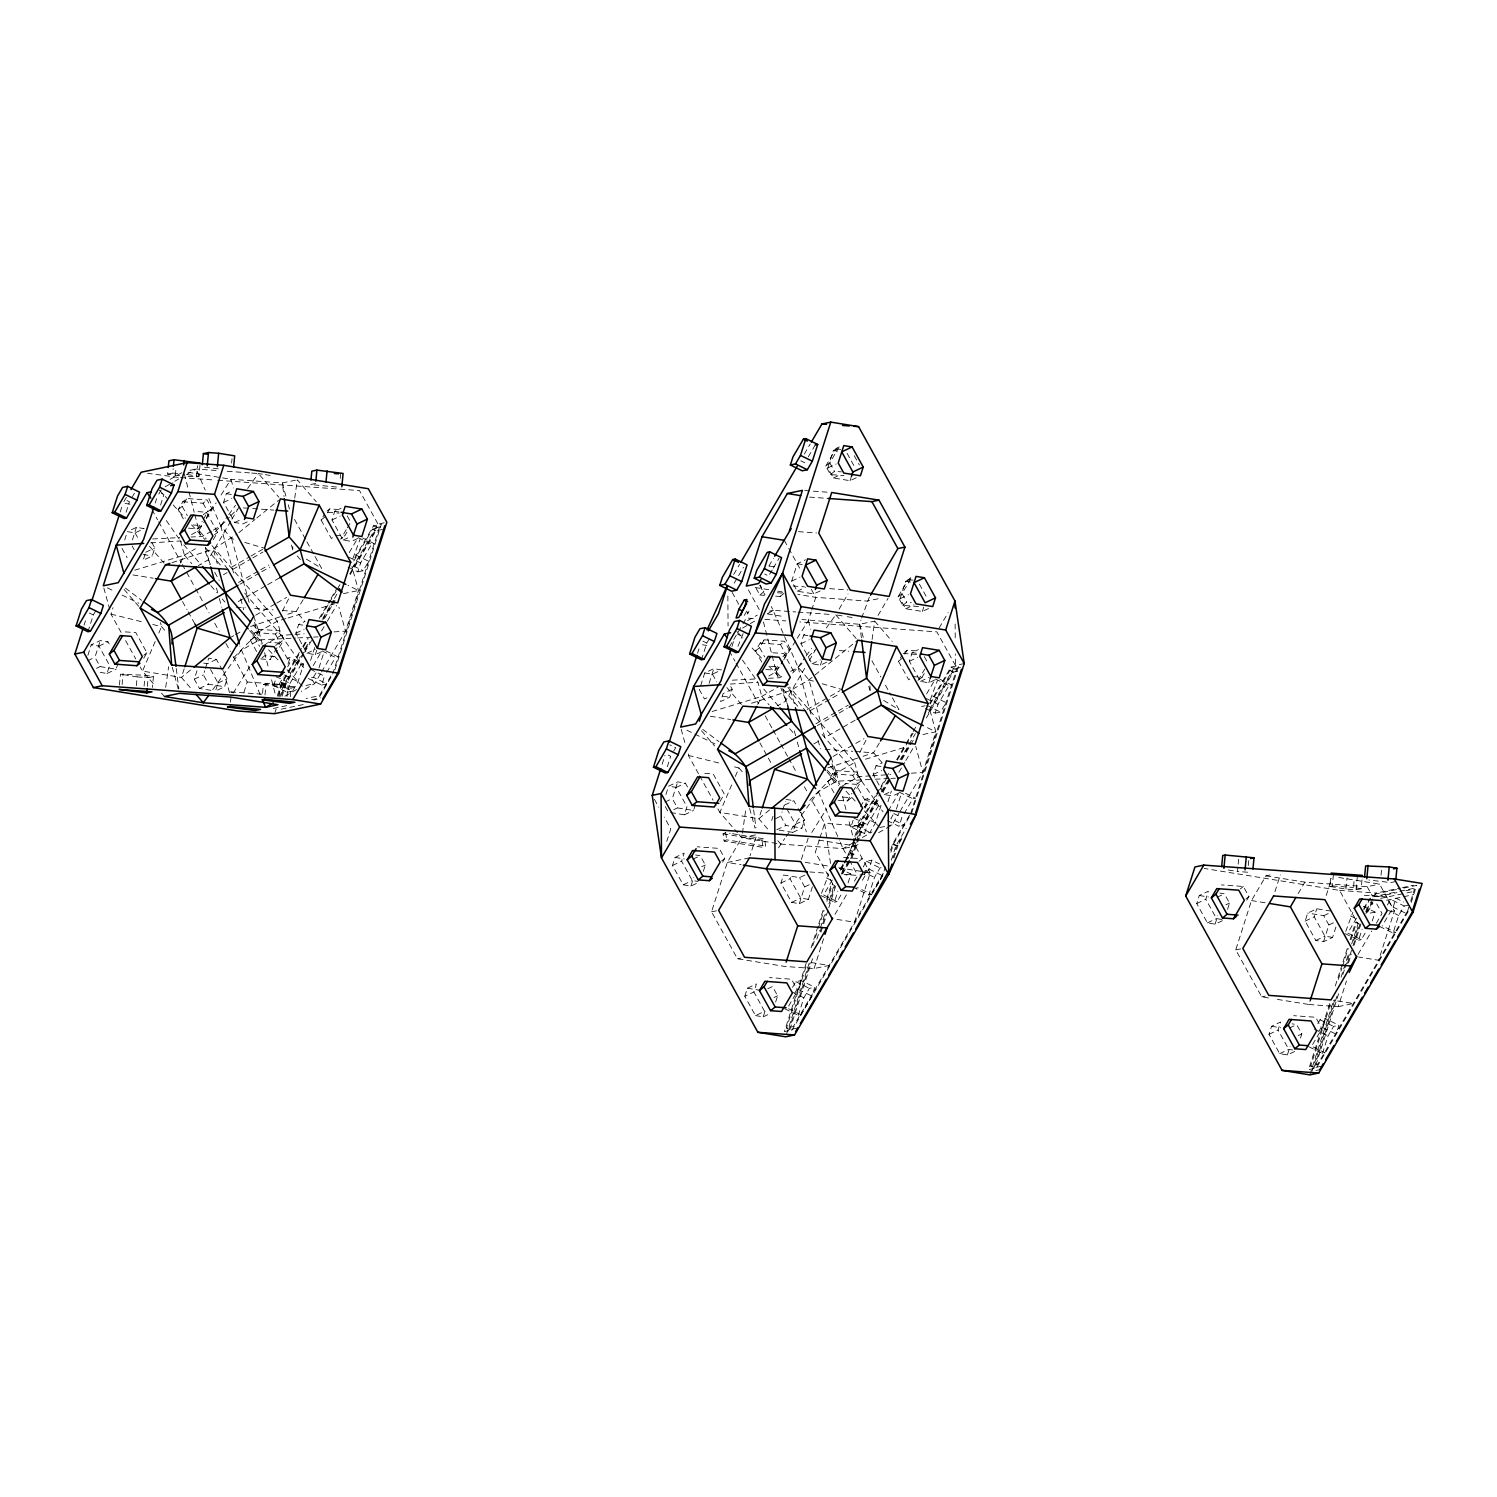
<?xml version="1.0" encoding="UTF-8"?>
<svg xmlns="http://www.w3.org/2000/svg" width="1497" height="1497" viewBox="0 0 1497 1497"><rect width="100%" height="100%" fill="white"/><g stroke="black" fill="none" stroke-linecap="round" stroke-linejoin="round"><path stroke-width="0.75" stroke-dasharray="5 3.75" d="M119.442 685.083L120.471 674.193L145.115 675.241L153.461 676.588L152.432 687.479M122.099 684.541L123.128 673.631M136.339 685.607L137.163 676.887L120.471 674.193M144.086 686.131L145.115 675.241M147.324 686.412L148.147 677.692L153.461 676.588M179.565 475.709L167.645 474.156L168.057 469.702M167.645 474.156L172.735 473.089L173.165 468.636M175.336 475.41L175.972 468.729M188.023 476.327L196.481 476.944L197.529 465.81M196.481 476.944L198.933 476.42L200.186 463.078M231.586 463.06L232.016 458.625M230.519 702.112L231.137 695.562M262.555 693.279L263.378 684.578L266.036 684.017L296.369 686.955L291.054 688.077L263.378 684.578M265.006 694.907L266.036 684.017M279.247 695.993L280.07 687.273M286.994 696.517L288.023 685.607M290.231 696.797L291.054 688.077M340.231 478.422L340.642 473.969M1247.637 872.227L1237.495 871.479L1238.768 858.137M1248.273 865.547L1248.91 858.866M1362.008 879.824L1361.166 888.731L1356.076 889.798L1345.915 889.068L1329.879 886.467L1330.721 877.56M1329.879 886.467L1332.33 885.943L1333.602 872.601M1345.915 889.068L1346.982 877.934M1361.166 888.731L1353.475 887.478L1354.317 878.589M1356.076 889.798L1357.33 876.437M1381.039 875.184L1381.675 868.522M165.699 687.329L168.618 666.764M294.722 498.127L297.323 479.845L316.297 501.813M742.418 833.211L745.993 808.062M872.096 639.425L874.697 621.143L859.652 624.286L801.905 619.515M84.057 625.185L85.479 620.75M120.209 511.974L122.324 505.331M87.949 631.734L93.282 614.986L96.295 609.859M126.085 512.236L129.434 501.776L125.467 499.83M87.874 655.33L91.205 644.851L100.299 640.566L107.99 641.801L110.142 645.675M124.681 540.024L127.357 531.641L135.048 532.895L144.142 528.591L136.433 527.356L129.172 530.78M118.057 663.171L116.13 669.196L100.093 666.595L94.947 657.314L100.299 640.566M132.428 539.912L136.433 527.356M121.126 632.445L110.984 614.107L113.042 607.688M155.258 502.973L156.624 498.688M160.572 505.05L163.903 494.571L159.954 492.644M100.168 672.378L107.036 673.482L109.599 665.454L98.914 646.105L91.205 644.851M145.097 554.246L143.169 560.271L152.264 555.986L154.827 547.939L151.627 542.139M247.192 521.892L243.038 523.856L234.692 522.509L223.577 502.393L226.346 493.673L232.578 490.735M184.168 668.841L181.418 677.43L191.635 689.256M210.89 690.323L199.419 688.47L194.292 679.17L196.968 670.806M205.388 668.598L208.719 658.137L216.429 659.391L227.114 678.721L224.55 686.767L208.513 684.166L203.386 674.885L204.715 670.693M210.553 669.477L218.038 683.025L215.456 691.071L224.55 686.767M243.917 692.363L247.211 681.996L231.53 653.609M273.614 685.607L276.458 676.719L290.006 683.362L287.162 692.25L273.614 685.607L278.966 684.485L292.514 691.127L298.053 681.678L303.666 664.107L290.119 657.464L287.424 658.025L300.972 664.668L303.666 664.107M321.556 651.7L315.324 654.638L306.979 653.291L295.863 633.175L298.633 624.474L304.864 621.517M357.689 538.49L351.458 541.427L343.112 540.08L331.997 519.964L334.785 511.263L341.017 508.306M277.394 695.618L281.492 682.782L301.571 648.557M288.023 664.05L290.119 657.464M277.974 696.76L282.521 682.557L298.876 654.676M274.587 713.676L276.589 707.463M279.883 697.097L283.869 684.653L300.336 656.547M281.473 695.132L284.879 684.428L303.779 652.243M282.016 696.404L285.908 684.223L303.442 654.339M310.571 660.458L314.669 647.583M315.324 654.638L316.709 650.297M318.992 667.849L323.895 652.467M352.918 558.418L360.047 539.257M321.649 685.046L327.001 683.923L313.453 677.28L308.101 678.403L321.649 685.046L324.475 676.176L310.927 669.533L321.892 650.821L335.459 657.464L338.154 656.902L324.606 650.259M348.109 567.101L357.783 571.835L360.627 562.966L371.593 544.253L374.287 543.692L360.74 537.049M334.972 669.552L381.379 524.175L373.558 525.803L353.498 560.009M662.142 764.275L664.986 755.405M697.583 653.291L698.987 648.856M667.325 766.763L670.675 756.284L666.708 754.357M701.457 659.821L706.809 643.074L709.821 637.947M665.922 794.533L668.598 786.168L677.673 781.864L685.364 783.118L687.516 786.992M721.517 669.908L713.807 668.654L704.731 672.958L699.38 689.705L704.507 698.987L708.156 697.265M695.431 804.469L693.504 810.495L677.467 807.893L672.321 798.612L677.673 781.864M709.129 683.306L713.807 668.654M698.5 773.743L688.358 755.424L689.724 751.138M666.783 841.333L670.768 828.889L664.219 817.063M731.958 646.423L734.017 639.986M737.946 646.348L744.29 630.761M670.675 812.572L684.41 814.798L686.973 806.752L676.288 787.403L670.506 786.468M696.348 883.492L690.903 886.074L683.212 884.821L672.509 865.472L675.072 857.444L684.166 853.14L681.603 861.187L692.288 880.517L698.07 881.452M732.201 689.256L723.126 693.541L720.544 701.588L729.638 697.284L732.201 689.256L730.068 685.383M690.903 886.074L693.579 877.691M820.15 590.959L813.919 593.897L797.246 591.203L791.688 581.135L797.246 563.714L805.554 559.784M856.284 477.749L850.053 480.687L833.38 477.992L827.822 467.925L833.38 450.503L839.611 447.566M703.328 871.31L705.33 865.023L700.203 855.741L695.618 854.993M811.299 962.552L829.095 965.434L814.069 968.559L784.746 966.444L737.478 958.772L711.543 911.823L727.299 862.478L741.782 837.777L756.808 834.652L750.072 855.76M850.053 480.687L851.456 476.327M826.643 662.217L820.412 665.173L812.066 663.826L800.951 643.691L803.721 634.99L807.875 633.025M797.246 638.265L808.361 620.563L811.056 612.123M811.73 610.009L815.771 597.34L811.262 589.2M761.543 810.158L758.792 818.728L769.028 830.573M820.412 665.173L821.797 660.813M771.666 820.487L773.013 816.295M798.069 808.436L804.488 820.038L801.924 828.084L785.888 825.483L780.76 816.183L782.089 812.01M782.763 809.914L785.438 801.531M779.095 830.143L792.849 832.369L795.412 824.323L786.842 808.848M861.393 637.778L859.652 624.286L861 620.057M861.673 617.943L869.345 597.172M744.795 996.254L747.359 988.226L756.453 983.922L753.889 991.968L764.574 1011.317L755.498 1015.602L744.795 996.254L753.889 991.968M812.422 886.785L808.417 899.341L799.323 903.645L791.632 902.392L780.929 883.043L783.511 875.015L799.548 877.616L804.993 875.034M808.417 899.341L800.708 898.106L790.023 878.758L791.314 874.735M801.363 859.484L808.118 838.376M819.308 839.892L815.322 852.317L833.866 885.85L828.197 903.608M819.963 837.815L824.604 823.294L811.149 798.968M755.498 1015.602L763.189 1016.856L765.192 1010.569M799.323 903.645L804.675 886.898L799.548 877.616M928.57 608.53L922.339 611.468L905.666 608.774L900.109 598.706L905.666 581.285L911.898 578.347M775.614 1002.092L777.617 995.804L772.489 986.523L765.229 989.966M821.535 893.316L828.664 874.154M806.191 963.282L784.391 1031.583L792.194 1029.955L883.099 874.978M811.112 947.863L818.129 925.838M818.84 923.63L823.051 910.419M826.569 899.398L831.49 883.978L834.877 885.644L829.263 903.271M800.951 1014.816L787.403 1008.155L798.369 989.461L801.213 980.591L814.761 987.234L811.917 996.104L800.951 1014.816L798.257 1015.378L784.69 1008.735M796.666 1028.252L789.855 1029.674L786.468 1028.009L807.014 963.656M812.684 945.898L817.643 930.367M818.354 928.159L824.024 910.401M826.849 901.531L832.519 883.773M860.401 806.808L864.798 799.323L867.493 798.762L881.041 805.405L875.427 822.994L869.907 832.426L864.536 833.548L850.988 826.905L853.122 820.244M786.393 1034.577L809.054 963.544M816.857 939.124L819.701 930.255M820.393 928.028L825.352 912.496M788.47 1031.04L810.27 962.739M820.113 931.901L825.745 914.274M922.339 611.468L923.743 607.108M789.855 1029.674L812.534 958.66M821.03 932.032L828.122 909.839M828.814 907.631L835.906 885.438M898.93 793.017L892.699 795.955L884.353 794.608L873.238 774.473L876.007 765.772L882.238 762.834M935.064 679.806L928.832 682.744L920.487 681.397L909.371 661.262L912.16 652.561L918.391 649.623M846.217 858.904L849.604 853.103L854.244 838.601M854.899 836.524L858.866 824.08L875.389 795.899M798.257 1015.378L803.87 997.788L809.409 988.357L814.761 987.234M820.843 895.524L834.39 902.167L837.89 891.164M864.686 807.557L867.493 798.762M844.963 862.553L850.633 852.897L853.945 842.53M878.589 791.988L859.896 823.874L854.6 840.453L861.243 825.951L880.068 793.84M814.069 968.559L824.304 936.486M855.947 842.549L849.716 858.848M856.602 840.472L861.243 825.951L824.604 823.294L826.905 838.938M850.726 858.623L858.286 838.189M858.941 836.112L862.253 825.745L877.598 799.585M851.756 858.417L859.315 837.964M859.97 835.906L863.282 825.539L878.477 799.623M848.069 882.893L850.895 874.023L839.274 868.316M864.536 833.548L867.381 824.679L878.346 805.966L881.041 805.405M887.946 801.774L891.37 791.052M862.403 880.273L868.99 869.046L871.834 860.176L879.562 863.975M928.832 682.744L930.217 678.384M868.878 894.963L871.572 894.401L858.024 887.758L855.33 888.32L868.878 894.963L874.491 877.392L880.03 867.942L885.382 866.819L882.538 875.708L872.676 892.53M896.366 809.147L901.288 793.766M930.292 699.717L937.421 680.555M890.528 850.371L892.511 844.158L910.625 813.283M890.883 852.242L893.541 843.952L909.914 815.809M887.403 820.655L899.023 826.363L901.868 817.474L890.247 811.786M925.483 708.399L935.157 713.152L938.001 704.264L948.967 685.57L951.662 685.008L938.114 678.366M891.276 860.326L895.898 845.824L906.097 828.459M892.961 858.043L896.928 845.599L901.456 837.89M893.971 857.837L897.957 845.393M910.625 813.601L956.677 669.047L949.865 670.45L930.011 704.32M911.654 813.077L958.772 665.473L950.951 667.101L929.693 703.328M1222.375 920.711L1215.096 924.136L1207.405 922.882L1196.721 903.552L1199.284 895.505L1208.36 891.22L1205.796 899.248L1216.5 918.597L1222.263 919.532M1215.096 924.136L1217.772 915.771M1227.54 909.371L1229.542 903.103L1224.396 893.803L1219.83 893.073M1268.446 997.938L1261.69 996.852L1235.736 949.903L1251.492 900.558L1265.975 875.857L1273.498 874.285M1274.939 891.707L1280.328 874.828M1294.662 1051.493L1287.383 1054.917L1279.692 1053.682L1269.007 1034.333L1271.571 1026.287L1280.646 1022.002L1278.082 1030.03L1288.786 1049.378L1292.622 1049.996M1335.96 926.942L1332.611 937.421L1323.535 941.707L1315.826 940.472L1305.141 921.123L1307.704 913.076L1316.799 908.791L1330.534 911.018M1332.611 937.421L1324.92 936.168L1314.216 916.819L1316.799 908.791M1326.248 895.449L1331.638 878.552M1287.383 1054.917L1290.058 1046.553M1323.535 941.707L1328.868 924.959L1323.741 915.677L1307.704 913.076M1277.446 999.397L1308.958 1004.506L1310.324 1000.221M1300.481 1038.076L1301.829 1033.884L1296.683 1024.603L1292.117 1023.854M1345.747 931.396L1352.876 912.216M1329.673 1003.57L1308.584 1069.644L1316.406 1068.016L1408.471 911.037M1335.305 985.943L1342.341 963.9M1343.034 961.71L1347.263 948.48M1350.069 939.686L1355.702 922.058L1359.089 923.724L1352.764 943.54M1308.902 1046.796L1322.45 1053.439L1325.163 1052.878L1311.597 1046.235L1322.581 1027.522L1325.406 1018.652L1338.954 1025.295L1336.84 1031.957M1320.859 1066.332L1314.067 1067.754L1310.68 1066.089L1330.515 1003.944M1338.299 979.543L1341.836 968.447M1342.547 966.22L1348.217 948.462M1351.061 939.592L1356.712 921.834M1309.875 1074.883L1333.266 1001.624M1341.05 977.204L1348.853 952.784M1351.697 943.915L1358.06 923.93L1339.534 890.397L1204.149 868.447M1311.971 1071.309L1335.174 998.611M1342.921 974.379L1344.325 969.981M1345.017 967.773L1349.938 952.354M1314.067 1067.754L1337.439 994.513M1347.356 963.45L1352.315 947.919M1353.026 945.692L1360.099 923.499M1338.636 993.727L1316.162 1064.18L1319.998 1063.375M1348.479 962.908L1351.286 954.113M1354.093 945.299L1361.129 923.293M1322.45 1053.439L1328.064 1035.849L1333.602 1026.418L1338.954 1025.295M1345.036 933.585L1358.584 940.228L1362.102 929.244M1308.958 1004.506L1338.262 1006.639L1346.458 980.965M1372.262 920.973L1375.088 912.085L1361.54 905.442M1384.426 922.077L1393.202 907.126L1396.027 898.256L1403.774 902.055M1338.748 877.485L1379.579 884.109L1394.399 910.925L1378.643 960.269L1358.64 957.032M1379.523 926.4L1393.071 933.043L1398.685 915.453L1404.223 906.022L1409.575 904.899M1408.864 907.107L1406.75 913.769L1393.202 907.126M1410.698 901.1L1414.571 888.937L1405.795 890.771M1411.203 902.485L1416.667 885.363L1398.685 889.124M155.22 641.483L142.496 671.124L155.651 686.337M158.85 633.006L161.564 626.663L160.46 622.621M731.677 784.896L719.87 812.422L737.403 832.706M735.308 776.438L738.938 767.961L732.351 766.333M841.408 869.327L843.298 865.21M844.252 863.133L853.683 842.474M180.351 563.115L184.412 555.125L195.415 548.8M282.372 611.188L290.493 595.188M757.725 704.432L761.786 696.423L778.309 686.936M859.765 752.504L867.867 736.487M126.422 497.322L123.035 503.104L131.586 504.489M132.428 496.648L134.449 493.224M158.757 494.104L162.163 488.321M183.308 518.879L178.18 509.598L182.784 501.757L186.807 498.52L207.11 499.998L211.807 508.512L206.23 517.999M178.18 509.598L182.204 506.36L186.807 498.52M188.454 528.16L197.754 528.834L202.207 521.237M203.311 519.347L207.765 511.749L211.807 508.512M143.675 658.324L146.931 652.767L135.815 632.632L124.812 631.846M213.21 539.762L217.552 532.352L206.436 512.236L195.433 511.431M230.763 521.162L207.952 560.046L198.296 565.585M231.904 519.216L238.734 507.558M256.623 651.513L250.467 640.379L255.07 632.539L259.093 629.301L279.396 630.78L284.093 639.294L276.29 652.58M346.911 532.183L344.684 535.982L335.384 535.308L331.361 538.546L321.088 519.983L324.531 514.089M250.467 640.379L254.509 637.142L259.093 629.301M327.413 512.816L329.714 508.905L338.734 509.56M303.105 599.717L296.2 611.506L285.347 615.08M260.74 658.942L270.04 659.634L273.371 653.927M274.494 652.018L280.051 642.531L284.093 639.294M346.219 529.713L340.661 539.219L344.684 535.982M347.341 527.823L350.672 522.116L345.975 513.621M349.269 552.58L358.045 537.61L371.593 544.253M287.667 666.839L289.838 663.134L278.723 643.018L267.72 642.213M278.966 684.485L283.401 676.925M302.75 646.554L307.465 638.508M319.273 618.373L329.883 600.26M331.08 598.257L336.975 588.19M303.554 646.704L308.232 638.732M321.088 616.82L328.086 604.863M329.265 602.861L336.264 590.922M337.443 588.92L340.942 582.951M353.797 561.019L372.491 529.152L379.302 527.73L332.54 674.492L318.262 699.08L313.752 700.016M305.051 648.519L308.588 642.512M322.697 618.429L333.288 600.372M334.467 598.351L336.825 594.346M352.132 568.261L378.03 524.1L386.862 522.266M304.958 650.222L309.673 642.176M322.66 620.039L334.467 599.904M349.811 573.744L376.963 527.468L384.766 525.821M304.602 652.336L312.779 638.396M324.475 618.467L334.991 600.54M350.167 574.642L375.878 530.817L382.689 529.395M290.006 683.362L300.972 664.668M321.556 630.967L326.159 623.108M327.319 621.143L336.544 605.424M357.783 571.835L363.153 570.713L368.674 561.281L355.126 554.639M313.453 677.28L316.784 671.629M320.433 673.912L314.726 683.624L301.196 691.408M321.556 671.966L345.508 631.154L358.475 590.51L351.926 566.558M326.683 672.434L335.459 657.464M330.931 675.933L319.329 695.712L306.137 698.463M733.68 574.474L739.555 564.444M804.301 454.078L810.176 444.029M734.185 583.175L743.466 567.344M808.286 456.828L815.247 444.965M825.745 466.091L835.775 448.988L839.817 445.75L829.787 462.854L825.745 466.091L830.461 474.605L843.99 475.578M768.915 565.997L773.462 558.213M744.29 615.398L747.546 609.84M772.153 570.039L768.653 575.989L764.705 574.043M773.313 568.074L779.114 558.175M729.338 646.985L741.801 625.765M742.924 623.837L746.329 618.036L755.611 618.71M673.669 751.157L675.671 747.733L669.758 744.832M775.614 596.162L780.124 596.48L782.426 592.569M761.711 662.048L755.555 650.896L760.158 643.074L764.181 639.818L784.484 641.296L789.181 649.81L781.378 663.115M755.555 650.896L759.597 647.658L764.181 639.818M765.828 669.477L775.128 670.151L778.459 664.443M782.912 656.846L789.181 649.81M719.963 801.475L724.305 794.065L713.19 773.949L702.187 773.144M839.106 609.148L848.032 593.935M804.712 668.298L785.326 701.345L777.598 705.779M809.278 660.533L816.108 648.856M722.564 862.178L724.735 858.473L719.178 848.406L697.19 846.815M878.028 615.454L888.058 598.351M918.522 606.528L902.747 605.387L898.032 596.873L908.061 579.769L912.103 576.532M898.032 596.873L902.073 593.635L910.981 578.441M778.477 847.882L784.746 838.488M833.997 792.83L827.841 781.677L832.444 773.855L836.467 770.618L856.771 772.078L861.467 780.592L853.664 793.897M924.285 673.482L922.058 677.28L912.758 676.607L908.735 679.844L898.462 661.281L901.905 655.405M827.841 781.677L831.883 778.44L836.467 770.618M904.787 654.114L907.088 650.203L918.372 651.027M939.124 628.029L948.181 612.591M879.338 742.999L873.574 752.823L862.721 756.397M838.114 800.259L847.414 800.932L851.868 793.335M852.972 791.426L857.444 783.829L861.467 780.592M918.035 680.536L924.716 669.122M926.643 693.878L935.419 678.927L948.967 685.57M865.041 808.155L867.212 804.45L856.097 784.334L845.094 783.53M850.988 826.905L856.34 825.783L861.879 816.352L875.427 822.994M876.568 793.897L884.839 779.806M886.018 777.785L889.555 771.76M896.647 759.69L904.899 745.6M906.097 743.579L911.991 733.511M913.17 731.509L916.707 725.465M879.749 790.004L887.946 776.045M897.283 760.12L914.817 730.237M881.246 791.838L889.48 777.785M900.071 759.728L915.378 733.642M929.506 709.559L955.404 665.417L955.329 653.908M882.332 791.539L889.405 779.45M901.213 759.335L910.663 743.223M928.365 713.04L954.338 668.766L962.159 667.138M883.155 791.67L890.154 779.712M901.849 759.784L913.526 739.855M926.381 717.942L953.252 672.116L960.064 670.693M832.313 879.993L823.537 894.944L837.085 901.606L842.568 892.249M840.547 868.541L845.075 860.831M840.435 870.262L843.84 864.48M898.93 772.284L904.693 762.46M905.853 760.495L913.918 746.741M841.782 872.358L848.574 860.775M841.67 874.061L849.604 860.569M842.699 873.855L850.614 860.345M935.157 713.152L940.528 712.029L946.067 702.598L932.5 695.937M888.301 810.831L898.181 794.009M893.054 814.817L890.827 818.597L904.375 825.24L899.023 826.363M835.027 914.311L846.423 894.888M854.394 881.265L857.818 875.446L844.083 874.435M792.531 987.365L795.843 981.695L801.213 980.591M863.151 866.969L866.464 861.299L871.834 860.176M886.299 828.271L892.1 824.941L898.948 813.264M900.071 811.337L922.882 772.452L935.85 731.808L929.899 710.046M794.851 992.96L797.022 989.255L791.464 979.206L769.477 977.597M864.387 874.416L867.642 868.859L864.574 871.329M904.057 813.732L912.833 798.78L915.528 798.219L901.98 791.576M899.079 843.466L902.466 837.665M883.249 873.181L793.279 1026.586L786.468 1028.009M1246.758 900.258L1248.928 896.553L1243.371 886.486L1221.384 884.895M1298.217 893.559L1304.897 882.163L1367.191 886.692L1379.579 884.109M1356.525 918.054L1347.749 933.024L1361.297 939.667L1365.676 932.182M1363.711 908.398L1369.437 898.649M1363.692 909.97L1370.653 898.088M1365.994 910.419L1372.786 898.836M1373.909 896.909L1376.173 893.054L1400.256 888.039M1365.956 912.01L1371.664 902.261M1365.919 913.6L1372.88 901.737M1367.584 912.291L1372.955 903.103M1358.078 954.338L1371.757 931.003M1376.323 923.237L1382.03 913.507L1376.735 903.926M1317.828 1023.555L1320.055 1019.775L1325.406 1018.652M1387.345 905.03L1390.676 899.36L1404.223 906.022M1319.044 1031.04L1321.215 1027.335L1315.657 1017.268L1293.67 1015.677M1407.461 911.261L1317.472 1064.666L1310.68 1066.089M191.541 534.635L198.895 530.425L205.07 520.582M206.305 518.617L216.167 502.861M221.107 495.002L230.987 479.246L282.278 482.97L295.433 480.238M233.195 693.13L250.486 665.566M768.915 675.952L776.269 671.723L782.444 661.88M783.68 659.915L796.011 640.248M811.804 832.463L826.625 808.848M213.341 530.088L220.677 525.877L227.413 516.521M228.76 514.65L235.497 505.312M247.623 488.49L258.401 473.539L262.967 474.268M212.742 689.705L241.036 650.447L259.393 639.893L295.527 638.021M790.715 671.405L798.051 667.175L804.787 657.838M806.135 655.967L811.524 648.482M826.344 627.935L835.775 614.837L844.926 616.334M786.093 836.617L818.41 791.745L836.767 781.209L872.901 779.338M215.287 531.697L229.359 517.213M230.912 515.604L237.181 509.167M233.925 657.501L258.944 631.734L277.319 621.199L285.946 618.579M792.662 673.014L802.036 663.339M808.286 656.902L814.555 650.465M809.746 800.408L836.318 773.051L854.693 762.497L789.462 687.011M172.024 562.666L213.266 549.1L237.031 534.148M238.846 532.67L255.07 519.459M256.866 517.981L278.498 500.354M190.437 670.076L181.418 677.43L142.496 671.124L140.25 667.044M751.569 703.253L790.641 690.398L809.016 679.863L857.669 640.192M769.608 809.914L758.792 818.728L719.87 812.422L714.256 802.242M182.784 501.757L203.068 503.235L207.11 499.998M203.349 514.706L206.436 512.236M197.754 528.834L201.777 525.597L192.477 524.923M214.483 534.822L217.552 532.352M143.862 655.237L146.931 652.767M327.02 511.057L329.714 508.905M321.088 519.983L325.13 516.727M255.07 632.539L275.354 634.017L279.396 630.78M275.635 645.488L278.723 643.018M262.069 657.875L264.763 655.705L274.063 656.378L270.04 659.634M830.461 474.605L834.484 471.368L841.258 471.854M756.06 588.19L759.84 595.001L763.863 591.764L760.102 584.953M780.124 596.48L784.166 593.242M760.158 643.074L780.442 644.533L784.484 641.296M775.128 670.151L779.151 666.913L769.851 666.24M902.747 605.387L906.77 602.15L911.28 602.468M904.413 652.374L907.088 650.203M898.462 661.281L902.504 658.044M919.383 679.451L922.058 677.28M721.666 860.943L724.735 858.473M832.444 773.855L852.729 775.315L856.771 772.078M847.414 800.932L851.437 797.695L842.137 797.022M864.143 806.92L867.212 804.45M859.016 861.262L862.085 858.791L840.098 857.201M1240.302 888.956L1243.371 886.486M1245.86 899.023L1248.928 896.553M170.19 479.358L181.792 472.696M165.175 486.768L172.904 482.333M174.831 481.229L178.704 479.003M186.433 474.568L196.107 469.01L218.337 470.619M211.507 531.154L202.32 536.431L191.036 537.011M231.679 567.101L249.082 557.109M251.009 556.005L262.611 549.343M223.446 574.736L227.114 572.64M232.634 569.478L250.804 559.036M252.825 557.876L262.929 552.056M238.528 582.464L258.719 570.862M260.74 569.702L268.824 565.061M239.913 584.26L259.748 572.864M261.769 571.704L269.834 567.064M238.266 601.569L265.643 585.851M267.664 584.691L279.789 577.73M255.688 615.173L275.018 604.058M276.964 602.954L286.619 597.397M230.089 637.759L233.757 635.664M235.59 634.597L241.111 631.435M262.817 645.899L281.193 635.346L292.682 634.597M284.954 696.199L296.537 689.537M747.564 620.675L757.239 615.117M742.549 628.085L748.35 624.754M750.278 623.631L756.079 620.301M767.68 613.639L773.481 610.308L795.73 611.936M768.41 678.309L779.694 677.729L783.361 675.615M807.126 709.522L828.384 697.321M830.311 696.199L839.985 690.66M810.008 710.776L840.304 693.373M815.902 723.762L836.112 712.16M838.133 711L848.219 705.199M817.287 725.558L837.122 714.163M839.143 713.002L847.208 708.362M813.807 743.934L819.327 740.772M855.143 720.207L824.828 737.609L809.016 679.863L798.051 667.175L771.348 606.491M833.062 756.472L863.994 738.713M842.044 786.15L858.567 776.662L870.056 775.895M738.863 834.409L741.782 837.777L780.704 844.083L842.998 848.612L854.6 841.95M862.328 837.515L871.984 831.958M840.266 842.287L842.998 848.612L855.367 846.03L859.241 843.803M878.571 832.706L884.371 829.375M223.577 502.393L231.885 498.464M145.752 552.243L154.827 547.939M234.692 522.509L240.923 519.571M331.997 519.964L340.306 516.035M98.914 646.105L107.99 641.801M87.687 660.738L94.947 657.314M343.112 540.08L349.344 537.142M96.444 668.317L100.093 666.595M107.036 673.482L116.13 669.196M216.429 659.391L207.334 663.676L203.48 663.059M194.292 679.17L203.386 674.885M295.863 633.175L304.172 629.245M199.419 688.47L208.513 684.166M218.038 683.025L227.114 678.721M306.979 653.291L315.287 649.361M827.822 467.925L836.131 463.995M833.38 477.992L839.611 475.036M791.688 581.135L799.997 577.206M797.246 591.203L805.554 587.273M704.731 672.958L712.422 674.193L719.701 670.768M800.951 643.691L809.259 639.762M900.109 598.706L908.417 594.777M905.666 608.774L913.975 604.844M812.066 663.826L820.375 659.896M909.371 661.262L917.68 657.351M676.288 787.403L685.364 783.118M665.061 802.055L672.321 798.612M920.487 681.397L928.795 677.467M673.818 809.615L677.467 807.893M684.41 814.798L693.504 810.495M732.52 833.735L764.574 838.919L765.641 846.142L763.04 847.377L724.118 841.071L723.051 833.848L725.652 832.613L730.218 833.361M784.709 804.993L793.803 800.689L797.003 806.49M672.509 865.472L681.603 861.187M724.118 841.071L726.719 839.836L765.641 846.142M775.296 818.765L780.76 816.183M692.943 859.184L700.203 855.741M873.238 774.473L881.546 770.562M776.793 829.768L785.888 825.483M701.7 866.744L705.33 865.023M723.051 833.848L761.973 840.154L764.574 838.919M795.412 824.323L804.488 820.038M792.849 832.369L801.924 828.084M683.212 884.821L692.288 880.517M884.353 794.608L890.584 791.651M780.929 883.043L790.023 878.758M804.675 886.898L810.12 884.315M791.632 902.392L800.708 898.106M773.986 997.526L777.617 995.804M763.189 1016.856L768.635 1014.274M1196.721 903.552L1205.796 899.248M1217.136 897.246L1224.396 893.803M1225.893 904.806L1229.542 903.103M1207.405 922.882L1216.5 918.597M1305.141 921.123L1314.216 916.819M1323.741 915.677L1329.186 913.095M1328.868 924.959L1334.332 922.395M1315.826 940.472L1324.92 936.168M1269.007 1034.333L1278.082 1030.03M1289.422 1028.027L1296.683 1024.603M1298.18 1035.606L1301.829 1033.884M1279.692 1053.682L1288.786 1049.378M250.617 626.495L283.176 615.791M827.991 767.811L860.55 757.108M134.749 570.189L184.412 555.125L191.747 563.602M288.098 617.924L337.761 602.842M712.142 711.505L761.786 696.423L769.121 704.919M865.472 759.222L906.49 746.778M189.913 470.301L196.107 469.01L205.201 490.062M315.642 483.475L310.553 484.541L339.389 487.311M343.449 593.635L358.475 590.51L348.015 585.364M287.162 692.25L292.514 691.127M311.732 699.679L320.508 697.845M273.296 708.455L286.788 705.63M281.174 709.166L303.666 704.488M769.346 611.169L773.481 610.308M878.121 598.763L867.081 601.064L815.771 597.34L797.826 594.421M964.236 663.564L955.404 665.417L936.86 631.884L799.772 621.929M921.609 706.509L925.183 705.761M922.975 734.503L935.85 731.808L925.389 726.681M879.712 827.523L892.1 824.941M749.398 857.875L727.299 862.478L741.034 864.705M850.895 874.023L845.543 875.146L841.67 873.238M859.877 875.015L870.206 872.863L855.367 846.03L848.369 818.878M711.543 911.823L718.616 910.344M834.39 902.167L837.085 901.606M737.478 958.772L741.015 958.043M1395.653 881.546L1390.545 882.594L1368.95 880.011M1402.446 887.571L1413.393 885.288M1396.439 889.592L1371.72 894.738L1375.107 896.404L1397.58 891.725M1399.826 891.239L1415.563 887.964M1377.24 896.722L1397 892.605M1380.627 898.387L1404.785 893.335M1406.993 892.886L1413.58 891.501M1386.521 900.277L1413.617 894.626M1375.088 912.085L1369.736 913.207L1365.863 911.299M1390.283 911.785L1394.399 910.925M1235.736 949.903L1242.809 948.424M1358.584 940.228L1361.297 939.667M1393.071 933.043L1395.784 932.481L1382.218 925.82M1261.69 996.852L1265.227 996.104M1338.262 1006.639L1353.288 1003.495L1333.284 1000.258M1315.882 1070.486L1319.793 1069.681M150.673 542.924L180.519 540.96L201.066 564.743M294.965 634.447L304.153 633.849M334.018 631.902L345.508 631.154L338.94 607.202M730.33 684.073L757.912 682.276L761.786 696.423M872.339 775.745L890.715 774.548M911.392 773.201L922.882 772.452L915.734 746.329M152.657 538.976L179.734 537.591M297.772 637.909L311.32 637.217M313.584 637.104L318.094 636.861M732.276 680.181L754.862 679.002M875.146 779.226L888.694 778.515M890.958 778.403L895.468 778.178M835.775 448.988L842.755 449.493M804.656 490.529L827.205 492.176M809.615 497.098L828.066 498.445M218.281 468.823L202.114 466.952M227.245 471.274L249.494 472.884M251.721 473.052L258.401 473.539L278.835 497.191M172.735 473.089L178.835 473.539M178.237 477.412L147.567 473.277M180.557 477.58L215.418 480.107M217.739 480.275L359.486 490.567L378.03 524.1M798.444 531.66L816.483 532.969M327.937 512.311L339.22 513.115M243.393 507.895L250.392 508.4M252.731 508.568L273.708 510.103M769.196 566.165L776.157 566.671M908.061 579.769L915.041 580.275M792.998 585.982L804.45 586.824M829.637 588.639L847.957 589.968M777.392 592.756L781.902 593.074M759.84 595.001L764.349 595.338M797.938 612.086L831.322 614.519M764.911 619.402L785.831 620.918M903.065 653.441L916.594 654.432M839.424 650.559L848.762 651.232M236.208 607.164L245.433 607.819M254.658 608.493L273.128 609.84M282.353 610.514L296.2 611.506L304.958 621.648M772.808 652.748L783.81 653.534L794.926 673.669M247.211 681.996L283.869 684.653M137.163 676.887L148.147 677.692M825.128 749.305L852.803 751.307M855.124 751.475L873.574 752.823L882.332 762.965M1332.33 885.943L1353.475 887.478M1339.534 890.397L1376.173 893.054M1364.291 895.262L1386.278 896.871L1391.836 906.92M809.727 871.946L828.047 873.275M833.38 450.503L837.553 451.177M265.268 474.643L272.136 475.765M797.246 563.714L803.496 564.725M905.666 581.285L911.916 582.296M188.023 472.285L230.987 479.246L233.364 487.966M187.462 474.568L198.933 476.42M226.346 493.673L232.615 494.702M334.785 511.263L338.94 511.937M755.237 587.516L768.691 589.706M777.654 591.165L782.145 591.895M847.208 616.689L854.076 617.812M767.549 613.938L784.727 616.727M803.721 634.99L807.893 635.664M912.16 652.561L916.332 653.235M702.542 644.758L706.827 645.45M143.094 554.508L152.264 555.986M132.971 574.942L153.218 578.216M298.633 624.474L302.806 625.147M722.77 696.18L729.638 697.284M710.345 716.24L730.592 719.514M876.007 765.772L882.276 766.782M261.881 694.159L228.91 691.764L233.083 692.437M1265.975 875.857L1304.897 882.163M1228.326 870L1237.495 871.479M786.093 799.435L793.803 800.689M1251.492 900.558L1265.227 902.785M1199.284 895.505L1208.435 896.984M818.859 840.116L855.367 846.03M805.18 862.328L829.843 866.314M838.807 867.773L870.206 872.863L854.45 922.208L834.428 918.971M675.072 857.444L684.241 858.922M1271.571 1026.287L1280.74 1027.784M747.359 988.226L758.829 990.078M688.358 755.424L721.348 763.601M110.984 614.107L143.974 622.303M152.769 624.474L161.564 626.663L167.046 633.006M809.016 679.863L813.395 681.154M822.171 683.736L841.913 689.537M208.85 498.501L220.677 525.877L231.623 538.546L236.021 539.837M244.797 542.419L264.539 548.239M800.839 460.833L804.806 462.779M950.951 667.101L954.338 668.766M949.865 670.45L953.252 672.116M1387.064 909.764L1398.685 915.453M926.381 698.575L938.001 704.264M926.961 705.386L940.528 712.029M1350.65 915.996L1354.523 917.904M737.329 633.942L741.296 635.888M702.86 641.146L706.809 643.074M373.558 525.803L376.963 527.468M372.491 529.152L375.878 530.817M899.285 792.138L912.833 798.78M1320.055 1019.775L1333.602 1026.418M864.798 799.323L878.346 805.966M1322.581 1027.522L1336.129 1034.184M1314.516 1029.206L1328.064 1035.849M349.007 557.258L360.627 562.966M353.46 565.978L363.153 570.713M686.898 730.199L716.221 744.57M853.833 818.036L867.381 824.679M859.896 823.874L863.282 825.539M858.866 824.08L862.253 825.745M856.34 825.783L869.907 832.426M893.541 843.952L896.928 845.599M892.511 844.158L895.898 845.824M850.633 852.897L854.02 854.562M866.464 861.299L880.03 867.942M849.604 853.103L852.991 854.768M868.99 869.046L882.538 875.708M860.925 870.73L874.491 877.392M826.456 877.934L832.257 880.779M107.428 587.872L113.716 590.941M122.08 595.058L138.847 603.272M284.505 675.035L298.053 681.678M282.521 682.557L285.908 684.223M281.492 682.782L284.879 684.428M89.333 613.04L93.282 614.986M795.843 981.695L809.409 988.357M798.369 989.461L811.917 996.104M792.25 992.099L803.87 997.788M883.735 700.446L898.93 709.597L892.175 697.377M306.361 559.13L321.556 568.299L314.8 556.079M702.804 729.413L718.934 741.614M125.43 588.096L141.56 600.297M736.749 631.416L742.886 638.021M752.093 647.958L762.815 659.541M768.953 666.146L779.694 677.729M827.186 770.113L839.836 784.503M845.973 791.127L855.18 801.045M864.387 810.981L878.196 825.857M159.374 490.099L167.046 498.37M173.184 504.994L185.441 518.224M191.579 524.848L205.052 539.594M251.178 630.387L262.462 643.205M268.599 649.81L279.34 661.393M287.012 669.664L302.338 686.206L314.726 683.624L310.852 678.066M874.697 621.143L892.212 641.427M835.775 614.837L856.209 638.508M772.19 655.892L776.269 671.723L782.126 678.515M787.909 687.235L805.18 710.626M783.081 689.275L797.751 706.247M822.096 734.428L858.567 776.662L883.062 811.935M763.769 689.069L778.44 706.041M830.461 766.258L836.318 773.051L839.087 783.156M789.649 728.683L795.525 735.476L793.859 729.413M826.999 771.928L838.732 785.495M726.831 687.516L741.427 704.413M738.938 767.961L743.055 772.714M701.475 730.742L714.63 745.955M777.785 840.715L780.704 844.083M297.173 555.892L302.656 562.217M194.816 514.575L198.895 530.425L206.23 538.901M212.087 545.694L277.319 621.199L281.193 635.346L305.687 670.637M205.707 547.977L220.377 564.949M244.722 593.13L281.193 635.346M253.087 624.96L258.944 631.734L262.274 643.878M210.815 585.683L216.672 592.475M222.248 598.931L224.98 602.093M249.625 630.611L261.357 644.197M149.457 546.218L164.052 563.115M124.101 589.425L138.716 606.341M161.489 693.092L164.408 696.479M227.806 569.328L213.266 549.1L217.458 564.35M742.418 659.99L757.912 682.276M166.335 520.544L179.228 539.107M1367.191 886.692L1372.487 896.273M854.244 455.706L859.372 465.006M847.134 453.385L855.348 468.243M919.42 584.167L927.635 599.025M829.787 462.854L834.484 471.368M902.073 593.635L906.77 602.15M924.285 656.622L927.111 661.73M871.909 660.738L880.91 677.018M885.419 685.158L891.052 695.338M784.26 540.323L787.647 546.442M788.769 548.463L801.138 570.862M759.709 585.402L765.004 594.983M780.442 644.533L785.158 653.048M852.729 775.315L857.444 783.829M748.388 589.912L760.046 610.982M732.145 592.4L738.695 604.227M759.597 647.658L764.724 656.94M831.883 778.44L835.981 785.869M788.713 707.463L780.891 688.096M842.998 848.612L848.294 858.193M849.342 860.101L856.771 873.518M729.338 650.952L734.933 661.075M736.056 663.115L758.474 703.665M765.192 715.828L771.928 727.991M773.051 730.031L779.769 742.194M780.891 744.215L787.609 756.378M788.732 758.418L796.572 772.602M804.413 786.804L806.658 790.846M759.877 742.849L772.302 765.304M712.422 674.193L716.707 681.94M699.623 775.783L713.133 800.221M665.304 806.621L668.373 812.197M654.414 799.304L658.774 807.201M294.535 519.422L305.8 539.781M306.922 541.82L313.678 554.04M203.068 503.235L207.765 511.749M275.354 634.017L280.051 642.531M182.204 506.36L187.35 515.642M254.509 637.142L259.636 646.423M210.216 564.126L204.247 548.987M214.726 572.284L219.236 580.443M151.964 509.635L157.559 519.777M158.682 521.798L181.1 562.348M182.222 564.388L185.572 570.469M186.695 572.49L194.554 586.693M195.658 588.714L203.517 602.917M204.64 604.938L209.112 613.04M214.726 623.182L219.198 631.304M225.935 643.467L230.407 651.569M182.503 601.551L187.013 609.709M188.154 611.749L194.928 624.006M135.048 532.895L138.267 538.695M132.11 545.956L134.169 549.661M122.006 548.389L127.133 557.67M125.617 640.585L135.74 658.905M818.41 791.745L839.349 840.191M260.16 694.664L239.838 646.086M831.134 757.576L836.318 773.051M253.76 616.277L258.944 631.734M859.652 624.286L863.245 637.348M868.784 686.375L869.888 690.416M854.693 762.497L858.567 776.662M808.361 620.563L810.738 629.264M831.995 763.769L836.767 781.209M798.051 667.175L811.112 714.817M818.054 740.192L820.45 748.912M790.641 690.398L794.832 705.667M782.688 688.62L788.058 708.249M797.302 742.007L799.099 748.556M776.269 671.723L778.477 679.806M800.951 812.235L806.322 831.845M749.641 808.511L755.012 828.122M681.21 729.301L685.383 744.533M285.871 496.05L282.278 482.97L284.018 496.48M288.247 504.751L289.445 509.111M291.41 545.058L293.075 551.139L292.738 546.704M231.623 538.546L249.25 602.842M254.621 622.453L259.393 639.893M220.677 525.877L234.281 575.54M240.68 598.875L243.674 609.784M205.295 547.322L210.085 564.762M216.485 588.096L218.132 594.178M219.329 598.519L221.724 607.239M198.895 530.425L200.561 536.487M223.577 670.937L229.546 692.699M180.519 540.96L184.412 555.125M172.267 667.213L178.237 688.976M103.836 587.984L109.805 609.766M842.53 796.254L846.03 809.821M763.433 621.947L771.591 653.628M264.576 652.673L268.655 668.523M271.575 679.825L275.654 695.675M184.299 473.857L188.397 489.687M188.978 491.952L194.217 512.311M827.242 841.164L830.554 863.507M761.973 840.154L763.04 847.377M725.652 832.613L726.719 839.836M753.646 809.896L755.948 827.897M176.272 668.579L178.854 688.845M869.944 685.794L870.281 690.229M955.123 624.006L955.236 640.117M727.86 596.012L728.066 625.914M747.677 612.198C745.955 618.71 751.981 605.013 747.677 612.198"/><path stroke-width="1.5" d="M146.706 692.943L152.02 691.839L119.03 689.443L146.706 692.943L147.118 688.583M168.263 467.476L168.899 460.795L174.008 459.747L200.186 463.078M173.371 466.409L174.008 459.747M183.738 464.931L184.15 460.477M202.338 464.744L203.386 453.61L208.495 452.543L218.637 453.273L234.673 455.874L233.626 467.008M207.222 465.904L208.495 452.543M217.364 466.634L218.637 453.273M310.964 480.088L311.806 471.181L316.915 470.114L343.094 473.464L341.84 486.806M315.867 481.248L316.915 470.114M326.009 481.978L327.057 470.863M1221.664 866.669L1222.731 855.536L1225.164 855.03L1253.999 857.8L1252.952 868.934M1223.91 868.372L1225.164 855.03M1245.055 869.907L1246.309 856.565M1364.572 877.036L1365.638 865.921L1389.216 866.931L1396.926 868.185L1395.859 879.319M1366.817 878.758L1368.071 865.397M1387.962 880.292L1389.216 866.931M171.874 643.897C174.681 624.848 157.335 611.337 143.356 601.663M294.385 500.41L289.202 536.974L300.149 549.661L304.022 563.808L341.653 592.288M749.249 785.214C752.055 766.165 734.709 752.635 720.731 742.961M871.759 641.726L866.576 678.291L877.523 690.959L881.396 705.106L919.027 733.586M76.085 625.914L81.437 609.167L86.452 600.615L91.542 599.548L103.405 605.368L100.842 613.414L90.4 631.21L87.949 631.734L76.085 625.914L78.536 625.409L90.4 631.21M112.219 512.704L117.571 495.956L122.586 487.404L127.694 486.338L139.539 492.157L136.976 500.185L126.534 517.999L124.083 518.523L112.219 512.704L114.67 512.199L126.534 517.999M78.536 625.409L88.978 607.595L91.542 599.548M114.67 512.199L125.112 494.384L127.694 486.338M130.95 489.594L141.148 472.229L187.125 462.629L223.764 465.305L368.337 488.733L386.862 522.266L338.678 673.22L320.564 704.077L274.587 713.676L237.948 711.019L93.394 687.591L74.85 654.058L83.345 627.411M91.86 600.784L118.787 516.428M146.706 505.499L152.058 488.752L157.073 480.219L162.163 479.152L174.026 484.953L171.463 493L161.021 510.814L158.57 511.319L146.706 505.499L149.157 504.994L161.021 510.814M149.157 504.994L159.599 487.18L162.163 479.152M153.892 507.277L143.618 539.444L118.263 582.67L103.237 585.814L116.205 545.17L146.987 492.681L151.122 491.821M74.85 654.058L83.682 652.205L177.862 491.671L187.125 462.629M338.678 673.22L310.871 668.71L214.501 494.328L223.764 465.305M184.842 666.708L197.174 628.085L224.232 612.535M244.423 519.515L248.596 506.454L243.038 496.386L234.692 495.039M258.981 501.532L253.423 518.954L245.078 517.606L233.962 497.491L236.732 488.771L253.423 491.484L258.981 501.532L248.596 506.454M317.401 648.107L320.882 637.235L315.324 627.168L306.979 625.821M352.843 537.086L357.016 524.025L351.458 513.958L341.035 512.273M350.728 562.198L337.761 602.842L290.493 595.188L264.539 548.239L280.295 498.894L319.217 505.2L350.728 562.198L300.149 549.661L273.876 564.743M331.267 632.314L325.71 649.735L317.364 648.388L306.249 628.272L309.018 619.552L325.71 622.265L331.267 632.314L320.882 637.235M367.401 519.103L361.844 536.525L353.498 535.178L342.383 515.062L345.171 506.342L361.844 509.055L367.401 519.103L357.016 524.025M384.766 525.821L337.667 673.425L322.791 698.781M653.459 767.212L658.811 750.465L663.826 741.932L668.916 740.865L680.779 746.666L678.216 754.713L667.774 772.527L665.323 773.032L653.459 767.212L655.911 766.707L667.774 772.527M689.593 654.002L694.945 637.254L699.96 628.721L705.068 627.655L716.913 633.456L714.35 641.502L703.908 659.316L701.457 659.821L689.593 654.002L692.044 653.497L703.908 659.316M655.911 766.707L666.352 748.893L668.916 740.865M692.044 653.497L702.505 635.682L705.068 627.655M811.355 442.027L821.947 423.969L830.798 422.117L858.586 426.626L954.974 601.008L964.236 663.564L916.052 814.518L888.675 874.416L794.514 1034.97L785.682 1036.803L757.875 1032.294L661.487 857.912L652.224 795.356L660.738 768.728M669.234 742.082L696.872 655.518M719.758 585.402L722.321 577.355L732.763 559.541L735.214 559.036L747.078 564.856L741.726 581.603L736.711 590.155L731.621 591.221L719.758 585.402L724.866 584.335L736.711 590.155M724.866 584.335L729.862 575.784L735.214 559.036M727.13 586.581L718.523 613.545L708.324 630.911M699.286 721.198L701.345 714.78L693.579 686.487L724.361 633.998L730.555 632.707M724.08 646.816L729.432 630.069L734.447 621.517L739.537 620.45L751.4 626.27L748.837 634.316L738.395 652.112L735.944 652.636L724.08 646.816L726.532 646.311L738.395 652.112M738.863 609.298L736.075 617.999L738.732 617.456L744.159 608.194L746.947 599.474L744.29 600.035L738.863 609.298L742.25 610.963L740.847 615.304M789.424 531.005L802.411 490.361L787.366 493.505L762.029 536.731L746.273 586.076L758.642 583.493L760.925 579.601M726.532 646.311L736.973 628.497L739.537 620.45M731.266 648.575L720.993 680.761L695.637 723.987L680.611 727.112L693.579 686.487L721.142 684.672M754.245 578.198L756.808 570.17L767.25 552.356L769.701 551.85L781.565 557.651L776.213 574.399L771.198 582.951L766.09 584.017L754.245 578.198L759.335 577.131L771.198 582.951M790.379 464.987L792.942 456.959L803.384 439.145L805.835 438.64L817.699 444.441L812.347 461.188L807.332 469.74L802.242 470.807L790.379 464.987L795.487 463.92L807.332 469.74M759.335 577.131L764.349 568.598L769.701 551.85M795.487 463.92L800.483 455.387L805.835 438.64M652.224 795.356L661.075 793.522L679.601 827.055L661.487 857.912L661.075 793.522L755.237 632.969L782.613 573.07L830.798 422.117M782.613 573.07L791.876 635.626L755.237 632.969L764.499 603.946L782.613 573.07L801.138 606.603L791.876 635.626L888.264 810.008L888.675 874.416L870.15 840.884L679.601 827.055M815.304 589.537L816.707 585.196L805.573 565.061L815.959 560.159L827.093 580.275L824.304 588.995L807.632 586.281L802.074 576.233L807.632 558.811L815.959 560.159M851.456 476.327L852.841 471.985L841.726 451.851L852.111 446.948L863.226 467.064L860.438 475.784L843.765 473.071L838.208 463.022L843.765 445.601L852.111 446.948M762.216 808.006L774.548 769.383L801.606 753.852M822.489 658.643L825.97 647.752L820.412 637.685L809.989 636M836.355 642.849L830.798 660.252L822.452 658.905L811.337 638.789L814.106 630.087L830.798 632.782L836.355 642.849L825.97 647.752M904.937 547.097L889.181 596.442L850.259 590.136L818.747 533.138L831.714 492.494L878.982 500.148L904.937 547.097L897.863 548.576L870.487 595.226M786.112 962.159L797.714 925.801L766.221 868.784L743.317 865.079M824.997 934.334L827.036 927.915L797.714 925.801M935.513 597.846L932.725 606.566L916.052 603.852L910.494 593.804L916.052 576.382L924.398 577.73L935.513 597.846L925.127 602.767L914.012 582.651L924.398 577.73M894.776 789.424L898.256 778.534L892.699 768.485L884.353 767.119M930.217 678.384L934.39 665.323L928.832 655.274L920.487 653.908M964.236 663.564L945.711 630.031L954.974 601.008L955.011 607.913M928.103 703.515L915.135 744.14L867.867 736.487L841.913 689.537L857.669 640.192L896.591 646.498L928.103 703.515L877.523 690.959L849.229 707.202M908.642 773.631L903.084 791.052L894.738 789.686L883.623 769.57L886.392 760.869L903.084 763.564L908.642 773.631L898.256 778.534M944.775 660.42L939.218 677.842L930.872 676.476L919.757 656.36L922.545 647.658L939.218 650.353L944.775 660.42L934.39 665.323M888.993 870.487L855.797 928.963M888.675 874.416L891.987 864.05M915.734 812.534L961.448 669.346M1185.699 895.992L1194.962 866.969L1203.813 865.116L1394.343 878.964L1422.15 883.455L1412.887 912.496L1318.726 1073.031L1309.875 1074.883L1282.087 1070.374L1185.699 895.992L1203.813 865.116M1310.324 1000.221L1321.926 963.862L1290.414 906.864L1269.812 903.514M1349.19 972.414L1356.937 956.284M1412.55 910.569L1419.381 889.162M300.149 549.661L319.217 505.2M877.523 690.959L896.591 646.498M707.014 629.956L726.85 586.581M179.341 565.118L171.219 581.135L181.38 599.511M756.715 706.434L748.594 722.433L758.754 740.809M109.337 654.077L120.209 635.551L131.193 636.337L142.327 656.472L136.882 665.735L114.895 664.125L109.337 654.077L113.959 650.372L122.642 635.551M179.958 533.662L190.83 515.136L201.814 515.941L212.948 536.057L207.503 545.32L185.516 543.729L179.958 533.662L184.58 529.957L193.263 515.136M165.512 564.799L227.806 569.328L253.76 616.277L222.978 668.766L171.668 665.042L140.175 608.025L165.512 564.799L169.853 563.377M252.245 664.443L263.116 645.918L274.101 646.723L285.235 666.839L279.789 676.101L257.802 674.511L252.245 664.443L256.866 660.738L265.549 645.918M304.265 597.752L318.094 574.174M93.394 687.591L102.226 685.738L292.776 699.586L310.871 668.71M740.734 562.442L797.227 466.11M742.25 610.963L746.591 603.553M774.604 556.266L791.183 528.535M686.711 795.375L697.583 776.849L708.568 777.654L719.701 797.77L714.256 807.033L692.269 805.442L686.711 795.375L691.333 791.67L700.016 776.849M757.332 674.979L768.204 656.453L779.188 657.239L790.322 677.374L784.877 686.636L762.909 685.027L757.332 674.979L761.954 671.274L770.637 656.453M717.55 749.342L742.886 706.116L805.18 710.626L831.134 757.576L800.352 810.064L749.061 806.34L717.55 749.342L746.011 766.483L749.061 806.34M687.142 859.783L692.568 850.521L714.556 852.111L720.132 862.178L709.26 880.704L698.257 879.899L687.142 859.783L691.745 856.078L696.105 848.668M771.778 859.297L766.221 868.784L807.444 871.778M829.619 805.76L840.491 787.235L851.475 788.021L862.609 808.155L857.163 817.418L835.195 815.809L829.619 805.76L834.241 802.055L842.923 787.235M880.479 741.034L895.468 715.491M759.428 990.565L764.873 981.302L786.842 982.911L792.418 992.96L781.546 1011.485L770.562 1010.681L759.428 990.565L764.05 986.86L767.306 981.302M830.049 870.169L835.494 860.906L857.463 862.497L863.039 872.564L852.167 891.089L841.183 890.285L830.049 870.169L834.671 866.464L837.927 860.906M870.15 840.884L888.264 810.008L916.052 814.518L910.401 824.173M832.744 918.204L806.846 961.822L744.552 957.294L718.616 910.344L749.398 857.875L800.689 861.598L832.201 918.597M795.599 1031.601L797.957 1027.578M800.315 1023.555L826.288 979.281M828.646 975.258L836.898 961.168M839.256 957.144L842.811 951.1M845.169 947.077L853.421 933.005M1211.354 897.863L1216.78 888.6L1238.768 890.191L1244.325 900.258L1233.453 918.765L1222.469 917.979L1211.354 897.863L1215.957 894.158L1219.213 888.6M1290.414 906.864L1295.99 897.358M1283.64 1028.645L1289.067 1019.382L1311.054 1020.973L1316.612 1031.04L1305.74 1049.565L1294.755 1048.761L1283.64 1028.645L1288.243 1024.94L1291.499 1019.382M1354.261 908.23L1359.688 898.967L1381.675 900.576L1387.232 910.625L1376.361 929.15L1365.376 928.346L1354.261 908.23L1358.864 904.525L1362.12 898.967M1319.793 1069.681L1323.329 1063.637M1325.687 1059.614L1333.958 1045.524M1336.316 1041.5L1362.289 997.227M1364.646 993.203L1368.183 987.159M1370.541 983.136L1378.812 969.046M1381.17 965.022L1395.335 940.883M1397.693 936.86L1411.858 912.702M208.719 695.3L203.33 702.785L164.408 696.479L179.434 693.336L230.725 697.059L277.993 704.731L265.624 707.314L203.33 702.785L196.032 694.327M800.352 810.064L805.049 805.236M194.03 667.138L230.089 637.759L222.323 609.429M771.423 808.455L807.463 779.076L799.697 750.727M185.516 543.729L190.138 540.024L209.917 541.465M207.503 545.32L210.59 542.85M114.895 664.125L119.517 660.42L139.296 661.861M136.882 665.735L139.97 663.265M257.802 674.511L262.424 670.806L284.411 672.396M279.789 676.101L282.877 673.631M762.909 685.027L767.512 681.322L787.291 682.763M784.877 686.636L787.965 684.166M692.269 805.442L696.891 801.737L718.878 803.328M698.257 879.899L702.879 876.194L711.674 876.849M709.26 880.704L712.329 878.234M835.195 815.809L839.798 812.104L859.577 813.545M841.183 890.285L845.786 886.58L854.581 887.216M770.562 1010.681L775.165 1006.976L786.15 1007.78M1222.469 917.979L1227.072 914.274L1238.075 915.079M1233.453 918.765L1236.541 916.295M1365.376 928.346L1369.98 924.641L1378.774 925.296M1376.361 929.15L1379.448 926.68M1294.755 1048.761L1299.359 1045.056L1308.153 1045.692M196.35 566.708L171.219 581.135L155.463 578.572M264.95 550.896L289.202 536.974L284.299 498.726M140.175 608.025L168.637 625.185L238.06 585.308M279.789 577.73L304.022 563.808L345.919 584.335M273.352 702.86L265.624 707.314L262.892 700.989M773.724 708.006L748.594 722.433L732.856 719.889M842.324 692.213L866.576 678.291L861.673 640.042M746.011 766.483L815.435 726.625M857.163 719.047L881.396 705.106L923.293 725.652M243.038 496.386L253.423 491.484M351.458 513.958L361.844 509.055M315.324 627.168L325.71 622.265M852.841 471.985L863.226 467.064M816.707 585.196L827.093 580.275M820.412 637.685L830.798 632.782M928.832 655.274L939.218 650.353M892.699 768.485L903.084 763.564M170.621 485.664L174.026 484.953M815.247 444.965L817.699 444.441M828.066 498.445L871.909 501.626L878.982 500.148M1250.613 858.511L1253.999 857.8M1331.151 873.107L1362.438 875.389M1393.52 868.896L1396.926 868.185M143.768 543.374L116.205 545.17L123.97 573.482M821.947 423.969L826.531 424.306M842.568 425.466L849.435 425.971M854.001 426.289L858.586 426.626M334.299 473.501L338.528 473.819M177.862 491.671L214.501 494.328M276.047 510.271L287.705 511.113M853.421 651.569L865.079 652.411M1321.926 963.862L1351.248 965.995M757.875 1032.294L794.514 1034.97M1282.087 1070.374L1318.726 1073.031M787.366 493.505L800.708 495.657M762.029 536.731L784.26 540.323M203.386 453.61L207.241 454.227M801.138 606.603L945.711 630.031M292.776 699.586L320.564 704.077M774.548 769.383L807.463 779.076L815.678 788.582M803.384 439.145L807.351 441.091M800.483 455.387L812.347 461.188M764.349 568.598L776.213 574.399M732.763 559.541L738.695 562.46M729.862 575.784L741.726 581.603M744.29 600.035L747.677 601.7M736.973 628.497L748.837 634.316M702.505 635.682L714.35 641.502M728.777 750.727L735.064 753.814L791.632 721.329L788.058 708.249M159.599 487.18L171.463 493M666.352 748.893L678.216 754.713M125.112 494.384L136.976 500.185M151.403 609.429L157.69 612.516L214.258 580.013L210.684 566.933M88.978 607.595L100.842 613.414M779.9 707.744L828.982 764.555M770.581 706.621L786.711 725.297M825.539 770.225L806.471 748.144L749.903 780.648L753.347 807.65M339.07 588.564L341.99 591.951M202.525 566.427L250.149 621.554M194.666 567.007L209.337 583.98M248.165 628.908L229.097 606.846L172.511 639.331L175.972 666.333M236.919 645.694L230.089 637.759L197.174 628.085L194.928 624.006M724.361 633.998L726.943 637.703M146.987 492.681L150.86 498.258M1394.343 878.964L1412.887 912.496M1358.864 904.525L1369.98 924.641M1215.957 894.158L1227.072 914.274M1288.243 1024.94L1299.359 1045.056M871.909 501.626L897.863 548.576M761.954 671.274L767.512 681.322M834.241 802.055L839.798 812.104M834.671 866.464L845.786 886.58M691.333 791.67L696.891 801.737M691.745 856.078L702.879 876.194M764.05 986.86L775.165 1006.976M184.58 529.957L190.138 540.024M256.866 660.738L262.424 670.806M113.959 650.372L119.517 660.42M83.682 652.205L102.226 685.738M795.431 707.838L816.614 785.214M218.637 568.71L239.239 643.897M168.637 625.185L171.668 665.042M774.697 808.212L775.053 859.727M1273.591 895.936L1242.809 948.424L1268.764 995.374L1331.058 999.902L1356.413 956.677L1324.901 899.66L1273.591 895.936M230.108 706.472L227.469 707.014L255.126 710.532L260.441 709.41L230.108 706.472M264.595 699.267L261.938 699.829L289.613 703.328L294.928 702.224L264.595 699.267"/></g></svg>
